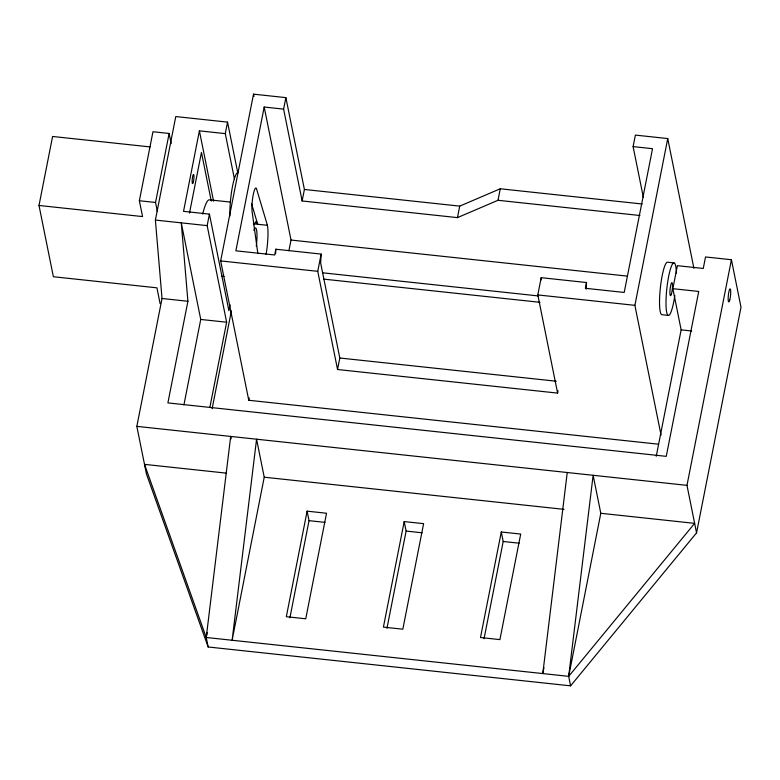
<?xml version="1.0" encoding="UTF-8"?>
<svg xmlns="http://www.w3.org/2000/svg" width="780" height="780" viewBox="0 0 780 780"><rect width="100%" height="100%" fill="white"/><g stroke="black" fill="none" stroke-linecap="round" stroke-linejoin="round"><path stroke-width="1.17" d="M275.594 253.685L275.837 249.22L321.145 254.085L320.648 262.997L339.807 358.01L337.545 369.505L557.602 393.101L558.051 390.799M541.076 279.903L541.203 277.68L586.511 282.535L586.141 289.224M656.253 456.241L681.145 329.852L672.847 288.678L677.381 265.678L703.267 268.456L705.529 256.952L731.425 259.73L741 307.232L696.559 532.857L570.59 685.844L208.153 646.981L206.232 637.484L230.685 436.43L231.163 438.799M567.245 472.514L542.792 673.569L543.962 667.621M226.317 473.138L144.505 464.363L206.232 637.484L568.678 676.348L593.132 475.293L600.795 513.289L568.678 676.348L570.59 685.844M160.114 303.673L156.926 287.83L53.371 276.734L39 205.471L52.591 136.471L150.13 146.923M39 205.471L142.555 216.577L139.367 200.743L152.958 131.732L169.133 133.468L171.191 143.647M157.365 211.526L155.542 202.478L169.133 133.468M208.153 646.981L146.416 473.869L136.841 426.368L162.025 298.496L155.386 220.077L175.773 116.561L227.546 122.119L237.803 172.984M234.419 178.932L225.284 133.624L199.397 130.845L183.534 211.351L209.42 214.13L228.901 310.723L230.071 304.805M189.501 213.106L201.454 152.431L211.273 201.123M183.914 404.908L200.743 319.449L181.272 222.856L187.912 301.275L167.895 402.909L666.256 456.349L698.734 291.457L672.847 288.678M209.918 407.111L226.639 322.218L207.158 225.625L209.42 214.13M225.284 133.624L227.546 122.119M658.144 444.161L248.761 400.267L220.662 260.92L253.51 94.156L285.88 97.627L304.395 189.462L302.133 200.967L457.46 217.62L498.001 200.284L639.941 215.504M302.133 200.967L283.608 109.122L264.196 107.045L235.872 250.809L274.706 254.972L275.837 249.22M212.121 408.72L231.387 310.918M283.608 109.122L285.88 97.627M248.761 400.267L249.23 397.888M206.232 637.484L207.168 632.716M288.902 250.75L291.018 240.055L264.196 107.045M264.235 477.204L232.118 640.253L256.571 439.198L264.235 477.204L564.028 509.35M337.545 369.505L317.752 271.333L321.145 254.085M307.115 511.163L286.328 616.707L305.74 618.793L326.537 513.25L307.115 511.163L309.036 520.66L289.877 617.906M457.46 217.62L459.732 206.125L500.263 188.78L642.203 203.999M404.196 521.576L383.409 627.12L402.831 629.197L423.618 523.653L404.196 521.576L406.117 531.073L386.958 628.319M498.001 200.284L500.263 188.78M557.602 393.101L537.8 294.928L541.203 277.68M501.286 531.98L480.49 637.533L499.912 639.61L520.699 534.066L501.286 531.98L503.197 541.486L484.048 638.732M586.511 282.535L585.38 288.288L624.205 292.451L652.529 148.688L633.106 146.601L635.378 135.096L667.739 138.567L693.917 268.388M661.06 435.152L634.891 305.341L667.739 138.567M696.559 532.857L686.975 485.355L731.425 259.73M253.783 224.728L256.055 221.422L257.702 224.26L251.521 203.531M568.678 676.348L694.639 523.351L600.795 513.289M304.395 189.462L459.732 206.125M230.139 202.049L209.167 199.807A39.614 6.601 -83.9 0 0 202.693 214.091M139.367 200.743L155.542 202.478M673.842 262.899L667.368 262.207A26.403 4.397 -83.9 0 0 660.241 288.99A26.403 4.397 -83.9 0 0 662.074 314.71L668.548 315.412M253.383 223.801L267.413 225.303A23.107 3.851 -83.9 0 1 266.077 254.358M155.386 220.077L207.158 225.625M291.018 240.055L627.325 276.12M220.662 260.92L317.752 271.333M537.8 294.928L634.891 305.341M322.54 272.795L538.688 295.971M323.817 279.133L539.965 302.308M221.695 276.188L224.026 276.442M681.145 329.852L691.743 330.983M162.025 298.496L187.912 301.275M200.743 319.449L226.639 322.218M339.807 358.01L556.237 381.215M136.841 426.368L686.975 485.355M309.036 520.66L325.026 522.376M406.117 531.073L422.107 532.789M503.197 541.486L519.188 543.202M267.413 225.303L256.766 189.599A13.201 2.203 -83.9 0 0 253.227 194.766A13.201 2.203 -83.9 0 0 252.242 212.599L257.839 253.519M633.106 146.601L643.354 197.379M253.51 94.156L253.997 96.535M199.397 130.845L213.583 201.201M253.773 230.344A16.507 2.749 -83.9 0 1 256.669 230.568A16.507 2.749 -83.9 0 1 256.298 246.207M229.924 216.021A26.52 4.417 -83.9 0 1 232.177 188.146A26.52 4.417 -83.9 0 1 237.744 172.643M674.837 295.435A26.403 4.397 -83.9 0 1 666.754 312.585A26.403 4.397 -83.9 0 1 669.552 272.327A26.403 4.397 -83.9 0 1 676.377 273.293M193.284 182.198A4.622 0.77 -83.9 0 0 193.713 174.554A4.622 0.77 -83.9 0 0 192.182 180.297A4.622 0.77 -83.9 0 0 193.284 182.198M729.768 299.949A6.601 1.102 -83.9 0 0 730.373 289.029A6.601 1.102 -83.9 0 0 728.188 297.229A6.601 1.102 -83.9 0 0 729.768 299.949M671.521 293.699A6.601 1.102 -83.9 0 0 672.126 282.779A6.601 1.102 -83.9 0 0 669.942 290.979A6.601 1.102 -83.9 0 0 671.521 293.699"/></g></svg>
